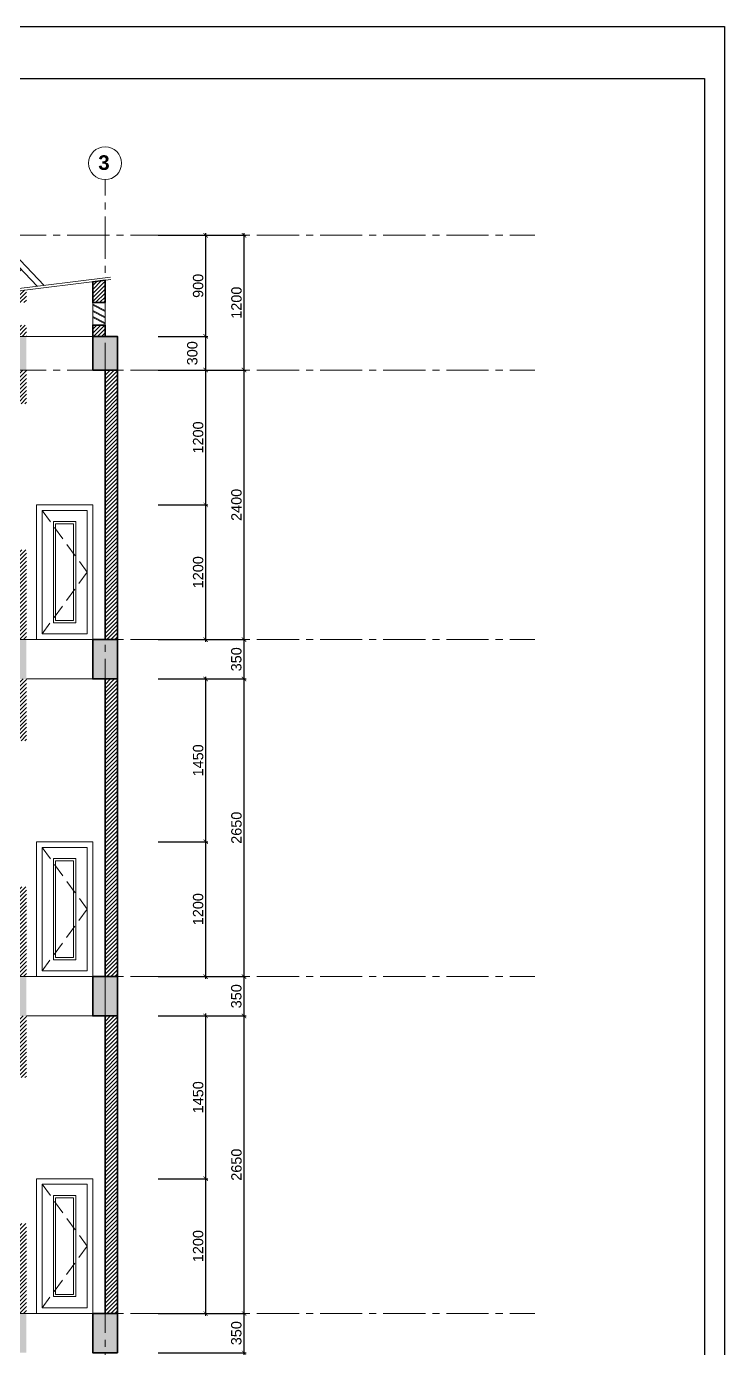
# Model space of a CAD drawing. Header units: millimetres. Extents: x 522695 to 636011, y 461124 to 505319.
# Drawn here: x 629798 to 636011, y 484066 to 495838 of the extents above; entities that cross this region are included whole.
import ezdxf

# ---------------------------------------------------------------- set-up
doc = ezdxf.new("R2010")
doc.units = ezdxf.units.MM
doc.header["$LTSCALE"] = 500
doc.header["$MEASUREMENT"] = 0
doc.linetypes.add('CENTER2', pattern=[1.125, 0.75, -0.125, 0.125, -0.125])
doc.linetypes.add('DASHED2', pattern=[0.375, 0.25, -0.125])
doc.layers.get('0').update_dxf_attribs({"linetype": 'CONTINUOUS'})
doc.layers.get('DEFPOINTS').update_dxf_attribs({"color": 250, "linetype": 'CONTINUOUS'})
for name, color, linetype, lineweight in [('DH_CAT', 3, 'CONTINUOUS', 35), ('DH_HATCH', 250, 'CONTINUOUS', 5), ('DH_KHUAT', 149, 'DASHED2', 9), ('DH_KTHUOC', 8, 'CONTINUOUS', 5), ('DH_NETMANH', 9, 'CONTINUOUS', 5), ('DH_NOITHAT', 252, 'CONTINUOUS', 9), ('DH_TEXT', 4, 'CONTINUOUS', 13), ('DH_THAY', 4, 'CONTINUOUS', 13), ('DH_TRUC', 251, 'CENTER2', 5)]:
    doc.layers.add(name, color=color, linetype=linetype, lineweight=lineweight)
doc.layers.add('IN', color=5, linetype='CONTINUOUS')
doc.styles.add('DH_ARIAL_B', font='arialbd.ttf')
doc.styles.add('DH_KITHUOC', font='arial.ttf')
doc.dimstyles.new('DH_100s', dxfattribs={"dimtxt": 230, "dimasz": 100, "dimexe": 50, "dimexo": 0, "dimgap": 50, "dimtad": 1, "dimdec": 0, "dimzin": 0, "dimdsep": 46, "dimtxsty": 'DH_KITHUOC', "dimblk1": 'ARCHTICK', "dimblk2": 'ARCHTICK', "dimsah": 1, "dimcen": 90, "dimdle": 50, "dimclrd": 8, "dimclre": 8, "dimclrt": 4, "dimadec": 0, "dimazin": 0, "dimtfac": 100, "dimtdec": 0, "dimtofl": 0, "dimtmove": 2, "dimatfit": 3, "dimldrblk": 'ARCHTICK', "dimfxl": 1, "dimtolj": 2, "dimtzin": 0, "dimarcsym": 0})

# ---------------------------------------------------------------- blocks, each defined once
blk = doc.blocks.new('KHUNGTEN_A3')
at = {"color": 3}
blk.add_lwpolyline([(0, 14850), (21000, 14850), (21000, 0), (0, 0)], close=True, dxfattribs=at)
blk.add_lwpolyline([(379.8, 14704), (20854, 14704), (20854, 146), (379.8, 146)], close=True)
blk = doc.blocks.new('_ARCHTICK')
at = {"color": 0, "linetype": 'ByBlock', "const_width": 0.15}
blk.add_lwpolyline([(-0.5, -0.5), (0.5, 0.5)], dxfattribs=at)
blk = doc.blocks.new('*D787')
at = {"layer": 'DEFPOINTS', "color": 0, "transparency": 16777216}
for p in [(630970, 484378), (631734, 484378), (630970, 484028)]:
    blk.add_point(p, dxfattribs=at)
at = {"layer": 'DH_KTHUOC', "color": 8, "lineweight": -2, "transparency": 16777216}
for p, q in [((630970, 484378), (631754, 484378)), ((631734, 484008), (631734, 484398)), ((630970, 484028), (631754, 484028))]:
    blk.add_line(p, q, dxfattribs=at)
at = {"layer": 'DH_KTHUOC', "color": 8, "lineweight": -2, "transparency": 16777216, "xscale": 40, "yscale": 40, "zscale": 40}
for p, rotation in [((631734, 484378), 90), ((631734, 484028), 270)]:
    blk.add_blockref('_ARCHTICK', p, dxfattribs=dict(at, rotation=rotation))
at = {"layer": 'DH_KTHUOC', "color": 4, "transparency": 16777216, "insert": (631666, 484203), "char_height": 92, "attachment_point": 5, "rotation": 90, "style": 'DH_KITHUOC'}
blk.add_mtext('\\A2;350', dxfattribs=at)
blk = doc.blocks.new('*D788')
at = {"layer": 'DEFPOINTS', "color": 0, "transparency": 16777216}
for p in [(630970, 485578), (631393, 485578), (630970, 484378)]:
    blk.add_point(p, dxfattribs=at)
at = {"layer": 'DH_KTHUOC', "color": 8, "lineweight": -2, "transparency": 16777216}
for p, q in [((631393, 484358), (631393, 485598)), ((630970, 485578), (631413, 485578)), ((630970, 484378), (631413, 484378))]:
    blk.add_line(p, q, dxfattribs=at)
at = {"layer": 'DH_KTHUOC', "color": 8, "lineweight": -2, "transparency": 16777216, "xscale": 40, "yscale": 40, "zscale": 40}
for p, rotation in [((631393, 485578), 90), ((631393, 484378), 270)]:
    blk.add_blockref('_ARCHTICK', p, dxfattribs=dict(at, rotation=rotation))
at = {"layer": 'DH_KTHUOC', "color": 4, "transparency": 16777216, "insert": (631326, 484978), "char_height": 92, "attachment_point": 5, "rotation": 90, "style": 'DH_KITHUOC'}
blk.add_mtext('\\A2;1200', dxfattribs=at)
blk = doc.blocks.new('*D789')
at = {"layer": 'DEFPOINTS', "color": 0, "transparency": 16777216}
for p in [(630970, 487028), (631393, 487028), (630970, 485578)]:
    blk.add_point(p, dxfattribs=at)
at = {"layer": 'DH_KTHUOC', "color": 8, "lineweight": -2, "transparency": 16777216}
for p, q in [((630970, 487028), (631413, 487028)), ((631393, 485558), (631393, 487048)), ((630970, 485578), (631413, 485578))]:
    blk.add_line(p, q, dxfattribs=at)
at = {"layer": 'DH_KTHUOC', "color": 8, "lineweight": -2, "transparency": 16777216, "xscale": 40, "yscale": 40, "zscale": 40}
for p, rotation in [((631393, 487028), 90), ((631393, 485578), 270)]:
    blk.add_blockref('_ARCHTICK', p, dxfattribs=dict(at, rotation=rotation))
at = {"layer": 'DH_KTHUOC', "color": 4, "transparency": 16777216, "insert": (631326, 486303), "char_height": 92, "attachment_point": 5, "rotation": 90, "style": 'DH_KITHUOC'}
blk.add_mtext('\\A2;1450', dxfattribs=at)
blk = doc.blocks.new('*D790')
at = {"layer": 'DEFPOINTS', "color": 0, "transparency": 16777216}
for p in [(630970, 490378), (631734, 490378), (630970, 490028)]:
    blk.add_point(p, dxfattribs=at)
at = {"layer": 'DH_KTHUOC', "color": 8, "lineweight": -2, "transparency": 16777216}
for p, q in [((630970, 490378), (631754, 490378)), ((631734, 490008), (631734, 490398)), ((630970, 490028), (631754, 490028))]:
    blk.add_line(p, q, dxfattribs=at)
at = {"layer": 'DH_KTHUOC', "color": 8, "lineweight": -2, "transparency": 16777216, "xscale": 40, "yscale": 40, "zscale": 40}
for p, rotation in [((631734, 490378), 90), ((631734, 490028), 270)]:
    blk.add_blockref('_ARCHTICK', p, dxfattribs=dict(at, rotation=rotation))
at = {"layer": 'DH_KTHUOC', "color": 4, "transparency": 16777216, "insert": (631666, 490203), "char_height": 92, "attachment_point": 5, "rotation": 90, "style": 'DH_KITHUOC'}
blk.add_mtext('\\A2;350', dxfattribs=at)
blk = doc.blocks.new('*D791')
at = {"layer": 'DEFPOINTS', "color": 0, "transparency": 16777216}
for p in [(630970, 491578), (631393, 491578), (630970, 490378)]:
    blk.add_point(p, dxfattribs=at)
at = {"layer": 'DH_KTHUOC', "color": 8, "lineweight": -2, "transparency": 16777216}
for p, q in [((631393, 490358), (631393, 491598)), ((630970, 491578), (631413, 491578)), ((630970, 490378), (631413, 490378))]:
    blk.add_line(p, q, dxfattribs=at)
at = {"layer": 'DH_KTHUOC', "color": 8, "lineweight": -2, "transparency": 16777216, "xscale": 40, "yscale": 40, "zscale": 40}
for p, rotation in [((631393, 491578), 90), ((631393, 490378), 270)]:
    blk.add_blockref('_ARCHTICK', p, dxfattribs=dict(at, rotation=rotation))
at = {"layer": 'DH_KTHUOC', "color": 4, "transparency": 16777216, "insert": (631326, 490978), "char_height": 92, "attachment_point": 5, "rotation": 90, "style": 'DH_KITHUOC'}
blk.add_mtext('\\A2;1200', dxfattribs=at)
blk = doc.blocks.new('*D792')
at = {"layer": 'DEFPOINTS', "color": 0, "transparency": 16777216}
for p in [(630970, 492778), (631393, 492778), (630970, 491578)]:
    blk.add_point(p, dxfattribs=at)
at = {"layer": 'DH_KTHUOC', "color": 8, "lineweight": -2, "transparency": 16777216}
for p, q in [((630970, 492778), (631413, 492778)), ((631393, 491558), (631393, 492798)), ((630970, 491578), (631413, 491578))]:
    blk.add_line(p, q, dxfattribs=at)
at = {"layer": 'DH_KTHUOC', "color": 8, "lineweight": -2, "transparency": 16777216, "xscale": 40, "yscale": 40, "zscale": 40}
for p, rotation in [((631393, 492778), 90), ((631393, 491578), 270)]:
    blk.add_blockref('_ARCHTICK', p, dxfattribs=dict(at, rotation=rotation))
at = {"layer": 'DH_KTHUOC', "color": 4, "transparency": 16777216, "insert": (631326, 492178), "char_height": 92, "attachment_point": 5, "rotation": 90, "style": 'DH_KITHUOC'}
blk.add_mtext('\\A2;1200', dxfattribs=at)
blk = doc.blocks.new('*D793')
at = {"layer": 'DEFPOINTS', "color": 0, "transparency": 16777216}
for p in [(630970, 493078), (631393, 493078), (630970, 492778)]:
    blk.add_point(p, dxfattribs=at)
at = {"layer": 'DH_KTHUOC', "color": 8, "lineweight": -2, "transparency": 16777216}
for p, q in [((630970, 493078), (631413, 493078)), ((631393, 492758), (631393, 493098)), ((630970, 492778), (631413, 492778))]:
    blk.add_line(p, q, dxfattribs=at)
at = {"layer": 'DH_KTHUOC', "color": 8, "lineweight": -2, "transparency": 16777216, "xscale": 40, "yscale": 40, "zscale": 40}
for p, rotation in [((631393, 493078), 90), ((631393, 492778), 270)]:
    blk.add_blockref('_ARCHTICK', p, dxfattribs=dict(at, rotation=rotation))
at = {"layer": 'DH_KTHUOC', "color": 4, "transparency": 16777216, "insert": (631274, 492928), "char_height": 92, "attachment_point": 5, "rotation": 90, "style": 'DH_KITHUOC'}
blk.add_mtext('\\A2;300', dxfattribs=at)
blk = doc.blocks.new('*D794')
at = {"layer": 'DEFPOINTS', "color": 0, "transparency": 16777216}
for p in [(630970, 493978), (631393, 493978), (630970, 493078)]:
    blk.add_point(p, dxfattribs=at)
at = {"layer": 'DH_KTHUOC', "color": 8, "lineweight": -2, "transparency": 16777216}
for p, q in [((630970, 493978), (631413, 493978)), ((631393, 493058), (631393, 493998)), ((630970, 493078), (631413, 493078))]:
    blk.add_line(p, q, dxfattribs=at)
at = {"layer": 'DH_KTHUOC', "color": 8, "lineweight": -2, "transparency": 16777216, "xscale": 40, "yscale": 40, "zscale": 40}
for p, rotation in [((631393, 493978), 90), ((631393, 493078), 270)]:
    blk.add_blockref('_ARCHTICK', p, dxfattribs=dict(at, rotation=rotation))
at = {"layer": 'DH_KTHUOC', "color": 4, "transparency": 16777216, "insert": (631326, 493528), "char_height": 92, "attachment_point": 5, "rotation": 90, "style": 'DH_KITHUOC'}
blk.add_mtext('\\A2;900', dxfattribs=at)
blk = doc.blocks.new('*D798')
at = {"layer": 'DEFPOINTS', "color": 0, "transparency": 16777216}
for p in [(630970, 487028), (631734, 487028), (630970, 484378)]:
    blk.add_point(p, dxfattribs=at)
at = {"layer": 'DH_KTHUOC', "color": 8, "lineweight": -2, "transparency": 16777216}
for p, q in [((630970, 487028), (631754, 487028)), ((631734, 484358), (631734, 487048)), ((630970, 484378), (631754, 484378))]:
    blk.add_line(p, q, dxfattribs=at)
at = {"layer": 'DH_KTHUOC', "color": 8, "lineweight": -2, "transparency": 16777216, "xscale": 40, "yscale": 40, "zscale": 40}
for p, rotation in [((631734, 487028), 90), ((631734, 484378), 270)]:
    blk.add_blockref('_ARCHTICK', p, dxfattribs=dict(at, rotation=rotation))
at = {"layer": 'DH_KTHUOC', "color": 4, "transparency": 16777216, "insert": (631667, 485703), "char_height": 92, "attachment_point": 5, "rotation": 90, "style": 'DH_KITHUOC'}
blk.add_mtext('\\A2;2650', dxfattribs=at)
blk = doc.blocks.new('*D799')
at = {"layer": 'DEFPOINTS', "color": 0, "transparency": 16777216}
for p in [(630970, 492778), (631734, 492778), (630970, 490378)]:
    blk.add_point(p, dxfattribs=at)
at = {"layer": 'DH_KTHUOC', "color": 8, "lineweight": -2, "transparency": 16777216}
for p, q in [((630970, 492778), (631754, 492778)), ((631734, 490358), (631734, 492798)), ((630970, 490378), (631754, 490378))]:
    blk.add_line(p, q, dxfattribs=at)
at = {"layer": 'DH_KTHUOC', "color": 8, "lineweight": -2, "transparency": 16777216, "xscale": 40, "yscale": 40, "zscale": 40}
for p, rotation in [((631734, 492778), 90), ((631734, 490378), 270)]:
    blk.add_blockref('_ARCHTICK', p, dxfattribs=dict(at, rotation=rotation))
at = {"layer": 'DH_KTHUOC', "color": 4, "transparency": 16777216, "insert": (631667, 491578), "char_height": 92, "attachment_point": 5, "rotation": 90, "style": 'DH_KITHUOC'}
blk.add_mtext('\\A2;2400', dxfattribs=at)
blk = doc.blocks.new('*D800')
at = {"layer": 'DEFPOINTS', "color": 0, "transparency": 16777216}
for p in [(630970, 493978), (631734, 493978), (630970, 492778)]:
    blk.add_point(p, dxfattribs=at)
at = {"layer": 'DH_KTHUOC', "color": 8, "lineweight": -2, "transparency": 16777216}
for p, q in [((630970, 493978), (631754, 493978)), ((631734, 492758), (631734, 493998)), ((630970, 492778), (631754, 492778))]:
    blk.add_line(p, q, dxfattribs=at)
at = {"layer": 'DH_KTHUOC', "color": 8, "lineweight": -2, "transparency": 16777216, "xscale": 40, "yscale": 40, "zscale": 40}
for p, rotation in [((631734, 493978), 90), ((631734, 492778), 270)]:
    blk.add_blockref('_ARCHTICK', p, dxfattribs=dict(at, rotation=rotation))
at = {"layer": 'DH_KTHUOC', "color": 4, "transparency": 16777216, "insert": (631667, 493378), "char_height": 92, "attachment_point": 5, "rotation": 90, "style": 'DH_KITHUOC'}
blk.add_mtext('\\A2;1200', dxfattribs=at)
blk = doc.blocks.new('*D876')
at = {"layer": 'DEFPOINTS', "color": 0, "transparency": 16777216}
for p in [(630970, 487378), (631734, 487378), (630970, 487028)]:
    blk.add_point(p, dxfattribs=at)
at = {"layer": 'DH_KTHUOC', "color": 8, "lineweight": -2, "transparency": 16777216}
for p, q in [((630970, 487378), (631754, 487378)), ((631734, 487008), (631734, 487398)), ((630970, 487028), (631754, 487028))]:
    blk.add_line(p, q, dxfattribs=at)
at = {"layer": 'DH_KTHUOC', "color": 8, "lineweight": -2, "transparency": 16777216, "xscale": 40, "yscale": 40, "zscale": 40}
for p, rotation in [((631734, 487378), 90), ((631734, 487028), 270)]:
    blk.add_blockref('_ARCHTICK', p, dxfattribs=dict(at, rotation=rotation))
at = {"layer": 'DH_KTHUOC', "color": 4, "transparency": 16777216, "insert": (631666, 487203), "char_height": 92, "attachment_point": 5, "rotation": 90, "style": 'DH_KITHUOC'}
blk.add_mtext('\\A2;350', dxfattribs=at)
blk = doc.blocks.new('*D877')
at = {"layer": 'DEFPOINTS', "color": 0, "transparency": 16777216}
for p in [(630970, 488578), (631393, 488578), (630970, 487378)]:
    blk.add_point(p, dxfattribs=at)
at = {"layer": 'DH_KTHUOC', "color": 8, "lineweight": -2, "transparency": 16777216}
for p, q in [((630970, 488578), (631413, 488578)), ((631393, 487358), (631393, 488598)), ((630970, 487378), (631413, 487378))]:
    blk.add_line(p, q, dxfattribs=at)
at = {"layer": 'DH_KTHUOC', "color": 8, "lineweight": -2, "transparency": 16777216, "xscale": 40, "yscale": 40, "zscale": 40}
for p, rotation in [((631393, 488578), 90), ((631393, 487378), 270)]:
    blk.add_blockref('_ARCHTICK', p, dxfattribs=dict(at, rotation=rotation))
at = {"layer": 'DH_KTHUOC', "color": 4, "transparency": 16777216, "insert": (631326, 487978), "char_height": 92, "attachment_point": 5, "rotation": 90, "style": 'DH_KITHUOC'}
blk.add_mtext('\\A2;1200', dxfattribs=at)
blk = doc.blocks.new('*D878')
at = {"layer": 'DEFPOINTS', "color": 0, "transparency": 16777216}
for p in [(630970, 490028), (631393, 490028), (630970, 488578)]:
    blk.add_point(p, dxfattribs=at)
at = {"layer": 'DH_KTHUOC', "color": 8, "lineweight": -2, "transparency": 16777216}
for p, q in [((630970, 490028), (631413, 490028)), ((631393, 488558), (631393, 490048)), ((630970, 488578), (631413, 488578))]:
    blk.add_line(p, q, dxfattribs=at)
at = {"layer": 'DH_KTHUOC', "color": 8, "lineweight": -2, "transparency": 16777216, "xscale": 40, "yscale": 40, "zscale": 40}
for p, rotation in [((631393, 490028), 90), ((631393, 488578), 270)]:
    blk.add_blockref('_ARCHTICK', p, dxfattribs=dict(at, rotation=rotation))
at = {"layer": 'DH_KTHUOC', "color": 4, "transparency": 16777216, "insert": (631326, 489303), "char_height": 92, "attachment_point": 5, "rotation": 90, "style": 'DH_KITHUOC'}
blk.add_mtext('\\A2;1450', dxfattribs=at)
blk = doc.blocks.new('*D879')
at = {"layer": 'DEFPOINTS', "color": 0, "transparency": 16777216}
for p in [(630970, 490028), (631734, 490028), (630970, 487378)]:
    blk.add_point(p, dxfattribs=at)
at = {"layer": 'DH_KTHUOC', "color": 8, "lineweight": -2, "transparency": 16777216}
for p, q in [((630970, 490028), (631754, 490028)), ((631734, 487358), (631734, 490048)), ((630970, 487378), (631754, 487378))]:
    blk.add_line(p, q, dxfattribs=at)
at = {"layer": 'DH_KTHUOC', "color": 8, "lineweight": -2, "transparency": 16777216, "xscale": 40, "yscale": 40, "zscale": 40}
for p, rotation in [((631734, 490028), 90), ((631734, 487378), 270)]:
    blk.add_blockref('_ARCHTICK', p, dxfattribs=dict(at, rotation=rotation))
at = {"layer": 'DH_KTHUOC', "color": 4, "transparency": 16777216, "insert": (631667, 488703), "char_height": 92, "attachment_point": 5, "rotation": 90, "style": 'DH_KITHUOC'}
blk.add_mtext('\\A2;2650', dxfattribs=at)

msp = doc.modelspace()

# ---------------------------------------------------------------- hatches: boundary and pattern name
at = {"layer": 'DH_HATCH'}
h = msp.add_hatch(dxfattribs=at)
h.set_pattern_fill('AR-RROOF', color=256, scale=500, angle=45, style=0)
h.set_pattern_definition([(45, (628384.5, 493128.4), (424.26, 1131.37), [7500, -1000, 2500, -500]), (45, (628677.9, 493775.4), (-823.78, 116.67), [1500, -165, 3000, -375]), (45, (628260.73, 493605.7), (1601.6, 2075.36), [4000, -700, 2000, -500])])
h.paths.add_polyline_path([(629687.5, 493128.4), (629687.5, 493378.4), (629797.5, 493378.4), (629797.5, 493492), (629909.9, 493505.8), (629506.2, 493928.4), (629148.9, 493928.4), (628384.5, 493128.4)])
h = msp.add_hatch(dxfattribs=at)
h.set_pattern_fill('ANSI31', color=256, scale=200, style=0)
h.set_pattern_definition([(45, (629687.542, 493078.389), (-17.6777, 17.6777), [])])
h.paths.add_polyline_path([(629797.5, 493492), (629687.5, 493478.4), (629687.5, 493378.4), (629797.5, 493378.4)])
h.paths.add_polyline_path([(629797.5, 493178.4), (629687.5, 493178.4), (629687.5, 493078.4), (629797.5, 493078.4)])
h.paths.add_polyline_path([(630497.5, 493578.4), (630387.5, 493564.8), (630387.5, 493378.4), (630497.5, 493378.4)])
h.paths.add_polyline_path([(630497.5, 493178.4), (630387.5, 493178.4), (630387.5, 493078.4), (630497.5, 493078.4)])
h = msp.add_hatch(dxfattribs=at)
h.set_pattern_fill('CHAU-01', color=256, scale=10, style=0, pattern_type=2)
h.set_pattern_definition([(50, (627107.54, 492778.39), (71.726, -6.2752), [7.5, -82.5]), (355, (627107.54, 492778.39), (-13.8751, 75.2192), [6, -66]), (100.4514, (627113.52, 492777.866), (57.851, 68.944), [6.374, -70.1142]), (46.1842, (627107.54, 492798.39), (106.724, -16.552), [11.25, -123.75]), (96.6356, (627116.44, 492797.01), (93.4663, 97.4118), [9.561, -105.1713]), (351.1842, (627107.54, 492798.39), (93.4662, 97.412), [9, -99]), (21, (627117.54, 492793.39), (59.6907, -40.2619), [7.5, -82.5]), (326, (627117.54, 492793.39), (24.3315, 72.515), [6, -66]), (71.4514, (627122.52, 492790.034), (84.0223, 32.253), [6.374, -70.1142]), (37.5, (627107.542, 492778.389), (1.21599, 33.28939), [0, -65.2, 0, -67, 0, -66.25]), (7.5, (627107.542, 492778.39), (26.30695, 39.44117), [0, -38.2, 0, -63.7, 0, -25.25]), (327.5, (627085.242, 492778.39), (53.38224, -2.25549), [0, -25, 0, -78, 0, -103.5]), (317.5, (627075.242, 492778.39), (58.3186, 10.0105), [0, -32.5, 0, -51.8, 0, -73.5]), (45, (627107.542, 492778.39), (-30.05204, 30.05204), []), (45, (627107.542, 492790.64), (-30.05204, 30.05204), [])])
h.paths.add_polyline_path([(629797.5, 492778.4), (629797.5, 493078.4), (629577.5, 493078.4), (629577.5, 492878.4), (627327.5, 492878.4), (627327.5, 493078.4), (627107.5, 493078.4), (627107.5, 492778.4)])
h.paths.add_polyline_path([(630387.5, 492778.4), (630607.5, 492778.4), (630607.5, 493078.4), (630387.5, 493078.4)])
h = msp.add_hatch(dxfattribs=at)
h.set_pattern_fill('ANSI31', color=256, scale=200, style=0)
h.set_pattern_definition([(45, (622557.902, 490378.389), (-17.67767, 17.67767), [])])
h.paths.add_polyline_path([(622777.9, 491278.4), (622557.9, 491278.4), (622557.9, 491078.4), (622777.9, 491078.4)])
h.paths.add_polyline_path([(622777.9, 490678.4), (622557.9, 490678.4), (622557.9, 490378.4), (622777.9, 490378.4)])
h.paths.add_polyline_path([(627217.5, 491178.4), (627107.5, 491178.4), (627107.5, 490378.4), (627217.5, 490378.4)])
h.paths.add_polyline_path([(627327.5, 491178.4), (627217.5, 491178.4), (627217.5, 490378.4), (627327.5, 490378.4)])
h.paths.add_polyline_path([(627327.5, 492778.4), (627217.5, 492778.4), (627217.5, 492478.4), (627327.5, 492478.4)])
h.paths.add_polyline_path([(627217.5, 492778.4), (627107.5, 492778.4), (627107.5, 492478.4), (627217.5, 492478.4)])
h.paths.add_polyline_path([(629797.5, 492778.4), (629687.5, 492778.4), (629687.5, 492478.4), (629797.5, 492478.4)])
h.paths.add_polyline_path([(629797.5, 491178.4), (629687.5, 491178.4), (629687.5, 490378.4), (629797.5, 490378.4)])
h.paths.add_polyline_path([(630607.5, 492778.4), (630497.5, 492778.4), (630497.5, 490378.4), (630607.5, 490378.4)])
h = msp.add_hatch(dxfattribs=at)
h.set_pattern_fill('CHAU-01', color=256, scale=10, style=0, pattern_type=2)
h.set_pattern_definition([(50, (622557.9, 490028.39), (71.726, -6.2752), [7.5, -82.5]), (355, (622557.9, 490028.39), (-13.8751, 75.2192), [6, -66]), (100.4514, (622563.88, 490027.866), (57.85094, 68.94395), [6.374, -70.1142]), (46.1842, (622557.9, 490048.39), (106.7241, -16.5519), [11.25, -123.75]), (96.6356, (622566.8, 490047.01), (93.4663, 97.4118), [9.561, -105.1713]), (351.1842, (622557.9, 490048.39), (93.4662, 97.4119), [9, -99]), (21, (622567.9, 490043.39), (59.6907, -40.2619), [7.5, -82.5]), (326, (622567.9, 490043.39), (24.3315, 72.515), [6, -66]), (71.4514, (622572.876, 490040.034), (84.02226, 32.25305), [6.374, -70.1142]), (37.5, (622557.902, 490028.389), (1.215986, 33.289385), [0, -65.2, 0, -67, 0, -66.25]), (7.5, (622557.902, 490028.39), (26.30695, 39.44117), [0, -38.2, 0, -63.7, 0, -25.25]), (327.5, (622535.602, 490028.39), (53.38224, -2.25549), [0, -25, 0, -78, 0, -103.5]), (317.5, (622525.6, 490028.39), (58.31862, 10.0105), [0, -32.5, 0, -51.8, 0, -73.5]), (45, (622557.9, 490028.39), (-30.05204, 30.05204), []), (45, (622557.9, 490040.64), (-30.05204, 30.05204), [])])
h.paths.add_polyline_path([(622557.9, 490378.4), (622557.9, 490028.4), (622777.9, 490028.4), (622777.9, 490278.4), (623407.5, 490278.4), (623407.5, 490028.4), (623627.5, 490028.4), (623627.5, 490278.4), (627107.5, 490278.4), (627107.5, 490028.4), (627327.5, 490028.4), (627327.5, 490228.4), (629577.5, 490228.4), (629577.5, 490028.4), (629797.5, 490028.4), (629797.5, 490378.4), (629687.5, 490378.4), (629687.5, 490328.4), (627327.5, 490328.4), (627327.5, 490378.4)])
h.paths.add_polyline_path([(630387.5, 490378.4), (630607.5, 490378.4), (630607.5, 490028.4), (630387.5, 490028.4)])
h = msp.add_hatch(dxfattribs=at)
h.set_pattern_fill('ANSI31', color=256, scale=200, style=0)
h.set_pattern_definition([(45, (622557.902, 487378.388), (-17.67767, 17.67767), [])])
h.paths.add_polyline_path([(622777.9, 490028.4), (622777.9, 490028.4), (622557.9, 490028.4), (622557.9, 489928.4), (622777.9, 489928.4)])
h.paths.add_polyline_path([(622777.9, 488228.4), (622557.9, 488228.4), (622557.9, 487378.4), (622777.9, 487378.4)])
h.paths.add_polyline_path([(629797.5, 488178.4), (629687.5, 488178.4), (629687.5, 487378.4), (629797.5, 487378.4)])
h.paths.add_polyline_path([(629797.5, 490028.4), (629687.5, 490028.4), (629687.5, 489478.4), (629797.5, 489478.4)])
h.paths.add_polyline_path([(630607.5, 490028.4), (630497.5, 490028.4), (630497.5, 487378.4), (630607.5, 487378.4)])
h.paths.add_polyline_path([(627217.5, 489728.4), (627327.5, 489728.4), (627327.5, 490028.4), (627217.5, 490028.4)])
h = msp.add_hatch(dxfattribs=at)
h.set_pattern_fill('CHAU-01', color=256, scale=10, style=0, pattern_type=2)
h.set_pattern_definition([(50, (622557.9, 487028.39), (71.726, -6.2752), [7.5, -82.5]), (355, (622557.9, 487028.39), (-13.8751, 75.2192), [6, -66]), (100.4514, (622563.88, 487027.866), (57.85094, 68.94395), [6.374, -70.1142]), (46.1842, (622557.9, 487048.39), (106.7241, -16.5519), [11.25, -123.75]), (96.6356, (622566.8, 487047.01), (93.4663, 97.4118), [9.561, -105.1713]), (351.1842, (622557.9, 487048.39), (93.4662, 97.4119), [9, -99]), (21, (622567.9, 487043.39), (59.6907, -40.2619), [7.5, -82.5]), (326, (622567.9, 487043.39), (24.3315, 72.515), [6, -66]), (71.4514, (622572.876, 487040.034), (84.02226, 32.25305), [6.374, -70.1142]), (37.5, (622557.902, 487028.389), (1.215986, 33.289385), [0, -65.2, 0, -67, 0, -66.25]), (7.5, (622557.902, 487028.39), (26.30695, 39.44117), [0, -38.2, 0, -63.7, 0, -25.25]), (327.5, (622535.602, 487028.39), (53.38224, -2.25549), [0, -25, 0, -78, 0, -103.5]), (317.5, (622525.6, 487028.39), (58.31862, 10.0105), [0, -32.5, 0, -51.8, 0, -73.5]), (45, (622557.9, 487028.39), (-30.05204, 30.05204), []), (45, (622557.9, 487040.64), (-30.05204, 30.05204), [])])
h.paths.add_polyline_path([(622557.9, 487378.4), (622557.9, 487028.4), (622777.9, 487028.4), (622777.9, 487278.4), (623407.5, 487278.4), (623407.5, 487028.4), (623627.5, 487028.4), (623627.5, 487278.4), (627107.5, 487278.4), (627107.5, 487028.4), (627327.5, 487028.4), (627327.5, 487228.4), (629577.5, 487228.4), (629577.5, 487028.4), (629797.5, 487028.4), (629797.5, 487378.4), (629687.5, 487378.4), (629687.5, 487328.4), (627327.5, 487328.4), (627327.5, 487378.4)])
h.paths.add_polyline_path([(630387.5, 487378.4), (630607.5, 487378.4), (630607.5, 487028.4), (630387.5, 487028.4)])
h = msp.add_hatch(dxfattribs=at)
h.set_pattern_fill('ANSI31', color=256, scale=200, style=0)
h.set_pattern_definition([(45, (622557.902, 484378.388), (-17.67767, 17.67767), [])])
h.paths.add_polyline_path([(622777.9, 487028.4), (622777.9, 487028.4), (622557.9, 487028.4), (622557.9, 486928.4), (622777.9, 486928.4)])
h.paths.add_polyline_path([(622777.9, 485228.4), (622557.9, 485228.4), (622557.9, 484378.4), (622777.9, 484378.4)])
h.paths.add_polyline_path([(629797.5, 485178.4), (629687.5, 485178.4), (629687.5, 484378.4), (629797.5, 484378.4)])
h.paths.add_polyline_path([(629797.5, 487028.4), (629687.5, 487028.4), (629687.5, 486478.4), (629797.5, 486478.4)])
h.paths.add_polyline_path([(630607.5, 487028.4), (630497.5, 487028.4), (630497.5, 484378.4), (630607.5, 484378.4)])
h.paths.add_polyline_path([(627217.5, 486728.4), (627327.5, 486728.4), (627327.5, 487028.4), (627217.5, 487028.4)])
h = msp.add_hatch(dxfattribs=at)
h.set_pattern_fill('CHAU-01', color=256, scale=10, style=0, pattern_type=2)
h.set_pattern_definition([(50, (622557.9, 484028.39), (71.726, -6.2752), [7.5, -82.5]), (355, (622557.9, 484028.39), (-13.8751, 75.2192), [6, -66]), (100.4514, (622563.88, 484027.866), (57.85094, 68.94395), [6.374, -70.1142]), (46.1842, (622557.9, 484048.39), (106.7241, -16.5519), [11.25, -123.75]), (96.6356, (622566.8, 484047.01), (93.4663, 97.4118), [9.561, -105.1713]), (351.1842, (622557.9, 484048.39), (93.4662, 97.4119), [9, -99]), (21, (622567.9, 484043.39), (59.6907, -40.2619), [7.5, -82.5]), (326, (622567.9, 484043.39), (24.3315, 72.515), [6, -66]), (71.4514, (622572.876, 484040.034), (84.02226, 32.25305), [6.374, -70.1142]), (37.5, (622557.902, 484028.389), (1.215986, 33.289385), [0, -65.2, 0, -67, 0, -66.25]), (7.5, (622557.902, 484028.39), (26.30695, 39.44117), [0, -38.2, 0, -63.7, 0, -25.25]), (327.5, (622535.602, 484028.39), (53.38224, -2.25549), [0, -25, 0, -78, 0, -103.5]), (317.5, (622525.6, 484028.39), (58.31862, 10.0105), [0, -32.5, 0, -51.8, 0, -73.5]), (45, (622557.9, 484028.39), (-30.05204, 30.05204), []), (45, (622557.9, 484040.64), (-30.05204, 30.05204), [])])
h.paths.add_polyline_path([(622557.9, 484378.4), (622557.9, 484028.4), (622777.9, 484028.4), (622777.9, 484278.4), (623407.5, 484278.4), (623407.5, 484028.4), (623627.5, 484028.4), (623627.5, 484278.4), (627107.5, 484278.4), (627107.5, 484028.4), (627327.5, 484028.4), (627327.5, 484228.4), (629577.5, 484228.4), (629577.5, 484028.4), (629797.5, 484028.4), (629797.5, 484378.4), (629687.5, 484378.4), (629687.5, 484328.4), (627327.5, 484328.4), (627327.5, 484378.4)])
h.paths.add_polyline_path([(630387.5, 484378.4), (630607.5, 484378.4), (630607.5, 484028.4), (630387.5, 484028.4)])

# ---------------------------------------------------------------- linework, layer by layer
at = {"layer": 'DH_CAT'}
for p, q in [((630497.5, 490378.4), (630497.5, 492778.4)), ((630607.5, 490378.4), (630607.5, 492778.4))]:
    msp.add_line(p, q, dxfattribs=at)
for points in [[(630497.5, 493578.4), (630497.5, 493378.4), (630387.5, 493378.4), (630387.5, 493564.8)], [(630387.5, 492778.4), (630607.5, 492778.4), (630607.5, 493078.4), (630387.5, 493078.4), (630387.5, 492778.4)], [(630387.5, 490378.4), (630607.5, 490378.4), (630607.5, 490028.4), (630387.5, 490028.4)], [(630387.5, 490378.4), (630607.5, 490378.4), (630607.5, 490028.4), (630387.5, 490028.4)], [(630387.5, 487378.4), (630607.5, 487378.4), (630607.5, 487028.4), (630387.5, 487028.4)], [(630387.5, 487378.4), (630607.5, 487378.4), (630607.5, 487028.4), (630387.5, 487028.4)], [(630387.5, 484378.4), (630607.5, 484378.4), (630607.5, 484028.4), (630387.5, 484028.4)], [(630387.5, 484378.4), (630607.5, 484378.4), (630607.5, 484028.4), (630387.5, 484028.4)]]:
    msp.add_lwpolyline(points, close=True, dxfattribs=at)
for points in [[(630497.5, 493078.4), (630497.5, 493178.4), (630387.5, 493178.4), (630387.5, 493078.4)], [(630497.5, 487378.4), (630497.5, 490028.4)], [(630607.5, 487378.4), (630607.5, 490028.4)], [(630497.5, 484378.4), (630497.5, 487028.4)], [(630607.5, 484378.4), (630607.5, 487028.4)]]:
    msp.add_lwpolyline(points, dxfattribs=at)
at = {"layer": 'DH_KHUAT'}
for points in [[(629937.5, 491528.4), (630337.5, 490978.4), (629937.5, 490428.4)], [(629937.5, 488528.4), (630337.5, 487978.4), (629937.5, 487428.4)], [(629937.5, 485528.4), (630337.5, 484978.4), (629937.5, 484428.4)]]:
    msp.add_lwpolyline(points, dxfattribs=at)
at = {"layer": 'DH_NETMANH'}
for points in [[(628267.5, 493078.4), (629127.5, 493978.4), (629527.5, 493978.4), (629954.6, 493531.5)], [(628384.5, 493128.4), (629148.9, 493928.4), (629506.2, 493928.4), (629892.7, 493523.9)], [(630547.5, 493584.6), (629637.5, 493472.2)], [(630497.5, 493298.5), (630387.5, 493355.4)], [(630497.5, 493243.5), (630387.5, 493300.4)], [(630497.5, 493188.5), (630387.5, 493245.4)], [(630387.5, 493078.4), (627327.5, 493078.4)], [(629797.5, 490378.4), (630387.5, 490378.4)], [(629797.5, 490028.4), (630387.5, 490028.4)], [(629797.5, 487378.4), (630387.5, 487378.4)], [(629797.5, 487028.4), (630387.5, 487028.4)], [(629797.5, 484378.4), (630387.5, 484378.4)]]:
    msp.add_lwpolyline(points, dxfattribs=at)
for points in [[(630387.5, 490378.4), (630387.5, 491578.4), (629887.5, 491578.4), (629887.5, 490378.4)], [(630387.5, 487378.4), (630387.5, 488578.4), (629887.5, 488578.4), (629887.5, 487378.4)], [(630387.5, 484378.4), (630387.5, 485578.4), (629887.5, 485578.4), (629887.5, 484378.4)]]:
    msp.add_lwpolyline(points, close=True, dxfattribs=at)
at = {"layer": 'DH_NOITHAT'}
for points in [[(630337.5, 490428.4), (630337.5, 491528.4), (629937.5, 491528.4), (629937.5, 490428.4)], [(630237.5, 490528.4), (630237.5, 491428.4), (630037.5, 491428.4), (630037.5, 490528.4)], [(630337.5, 487428.4), (630337.5, 488528.4), (629937.5, 488528.4), (629937.5, 487428.4)], [(630237.5, 487528.4), (630237.5, 488428.4), (630037.5, 488428.4), (630037.5, 487528.4)], [(630337.5, 484428.4), (630337.5, 485528.4), (629937.5, 485528.4), (629937.5, 484428.4)], [(630237.5, 484528.4), (630237.5, 485428.4), (630037.5, 485428.4), (630037.5, 484528.4)]]:
    msp.add_lwpolyline(points, close=True, dxfattribs=at)
at = {"layer": 'DH_NOITHAT', "color": 250}
for points in [[(630217.5, 490548.4), (630217.5, 491408.4), (630057.5, 491408.4), (630057.5, 490548.4)], [(630217.5, 487548.4), (630217.5, 488408.4), (630057.5, 488408.4), (630057.5, 487548.4)], [(630217.5, 484548.4), (630217.5, 485408.4), (630057.5, 485408.4), (630057.5, 484548.4)]]:
    msp.add_lwpolyline(points, close=True, dxfattribs=at)
at = {"layer": 'DH_TEXT'}
for points in [[(630545.1, 493604.4), (629635.1, 493492.1)], [(630387.5, 493378.4), (630387.5, 493178.4)], [(630497.5, 493307.5), (630387.5, 493364.4)], [(630497.5, 493178.4), (630497.5, 493378.4)], [(630497.5, 493252.5), (630387.5, 493309.4)], [(630497.5, 493197.5), (630387.5, 493254.4)]]:
    msp.add_lwpolyline(points, dxfattribs=at)
at = {"layer": 'DH_THAY'}
msp.add_circle((630497.5, 494619.8), 146.2, dxfattribs=at)
at = {"layer": 'DH_TRUC'}
msp.add_line((630497.5, 474082.1), (630497.5, 494473.6), dxfattribs=at)
for points in [[(619473.8, 493978.4), (634322.9, 493978.4)], [(619473.8, 492778.4), (634322.9, 492778.4)], [(619473.8, 490378.4), (634322.9, 490378.4)], [(619473.8, 487378.4), (634322.9, 487378.4)], [(619473.8, 484378.4), (634322.9, 484378.4)]]:
    msp.add_lwpolyline(points, dxfattribs=at)
at = {"layer": 'IN'}
msp.add_lwpolyline([(617834.8, 495837.7), (636011.2, 495837.7), (636011.2, 470133.7), (617834.8, 470133.7)], close=True, dxfattribs=at)

# ---------------------------------------------------------------- block references
at = {"xscale": 1.22400000016205, "yscale": 1.22400000016205, "zscale": 1.22400000016205, "rotation": 270}
msp.add_blockref('KHUNGTEN_A3', (617834.8, 495837.7), dxfattribs=at)

# ---------------------------------------------------------------- texts
at = {"layer": 'DH_TEXT', "style": 'DH_ARIAL_B'}
msp.add_text('3', height=130, dxfattribs=at).set_placement((630437, 494560.6))

# ---------------------------------------------------------------- dimensions: what is measured, and where the dimension line sits
at = {"layer": 'DH_KTHUOC'}
for base, p1, p2, picture, middle in [((631393, 493978.4), (630970, 493078.4), (630970, 493978.4), '*D794', (631326, 493528.4)), ((631733.5, 493978.4), (630970, 492778.4), (630970, 493978.4), '*D800', (631666.5, 493378.4)), ((631393, 492778.4), (630970, 491578.4), (630970, 492778.4), '*D792', (631326, 492178.4)), ((631733.5, 492778.4), (630970, 490378.4), (630970, 492778.4), '*D799', (631666.5, 491578.4)), ((631393, 491578.4), (630970, 490378.4), (630970, 491578.4), '*D791', (631326, 490978.4)), ((631733.5, 490378.4), (630970, 490028.4), (630970, 490378.4), '*D790', (631666.5, 490203.4)), ((631393, 490028.4), (630970, 488578.4), (630970, 490028.4), '*D878', (631326, 489303.4)), ((631733.5, 490028.4), (630970, 487378.4), (630970, 490028.4), '*D879', (631666.5, 488703.4)), ((631393, 488578.4), (630970, 487378.4), (630970, 488578.4), '*D877', (631326, 487978.4)), ((631733.5, 487378.4), (630970, 487028.4), (630970, 487378.4), '*D876', (631666.5, 487203.4)), ((631393, 487028.4), (630970, 485578.4), (630970, 487028.4), '*D789', (631326, 486303.4)), ((631733.5, 487028.4), (630970, 484378.4), (630970, 487028.4), '*D798', (631666.5, 485703.4)), ((631393, 485578.4), (630970, 484378.4), (630970, 485578.4), '*D788', (631326, 484978.4)), ((631733.5, 484378.4), (630970, 484028.4), (630970, 484378.4), '*D787', (631666.5, 484203.4))]:
    dim = msp.add_linear_dim(base=base, p1=p1, p2=p2, angle=90, dimstyle='DH_100s', override={"dimscale": 0.4, "dimarcsym": 2}, dxfattribs=at)
    dim.commit()
    dim.dimension.update_dxf_attribs({"geometry": picture, "text_midpoint": middle})
dim = msp.add_linear_dim(base=(631393, 493078.4), p1=(630970, 492778.4), p2=(630970, 493078.4), angle=90, dimstyle='DH_100s', override={"dimscale": 0.4, "dimarcsym": 2}, dxfattribs=at)
dim.commit()
dim.dimension.update_dxf_attribs({"geometry": '*D793', "text_midpoint": (631273.8, 492928.4), "dimtype": 128})

doc.saveas('drawing.dxf')
